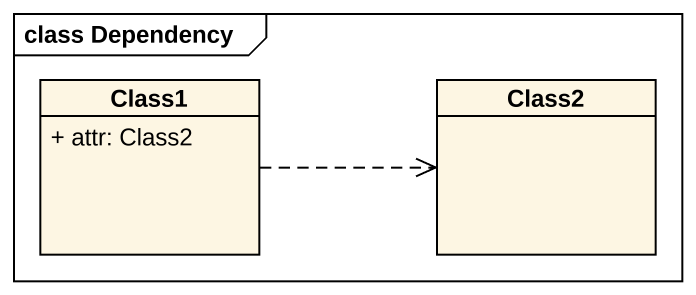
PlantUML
@startuml
mainframe class Dependency
hide circle
hide empty members
skinparam classAttributeIconSize 0
class Class1 {
  + attr: Class2
}
class Class2
Class1 .right.> Class2
@enduml
